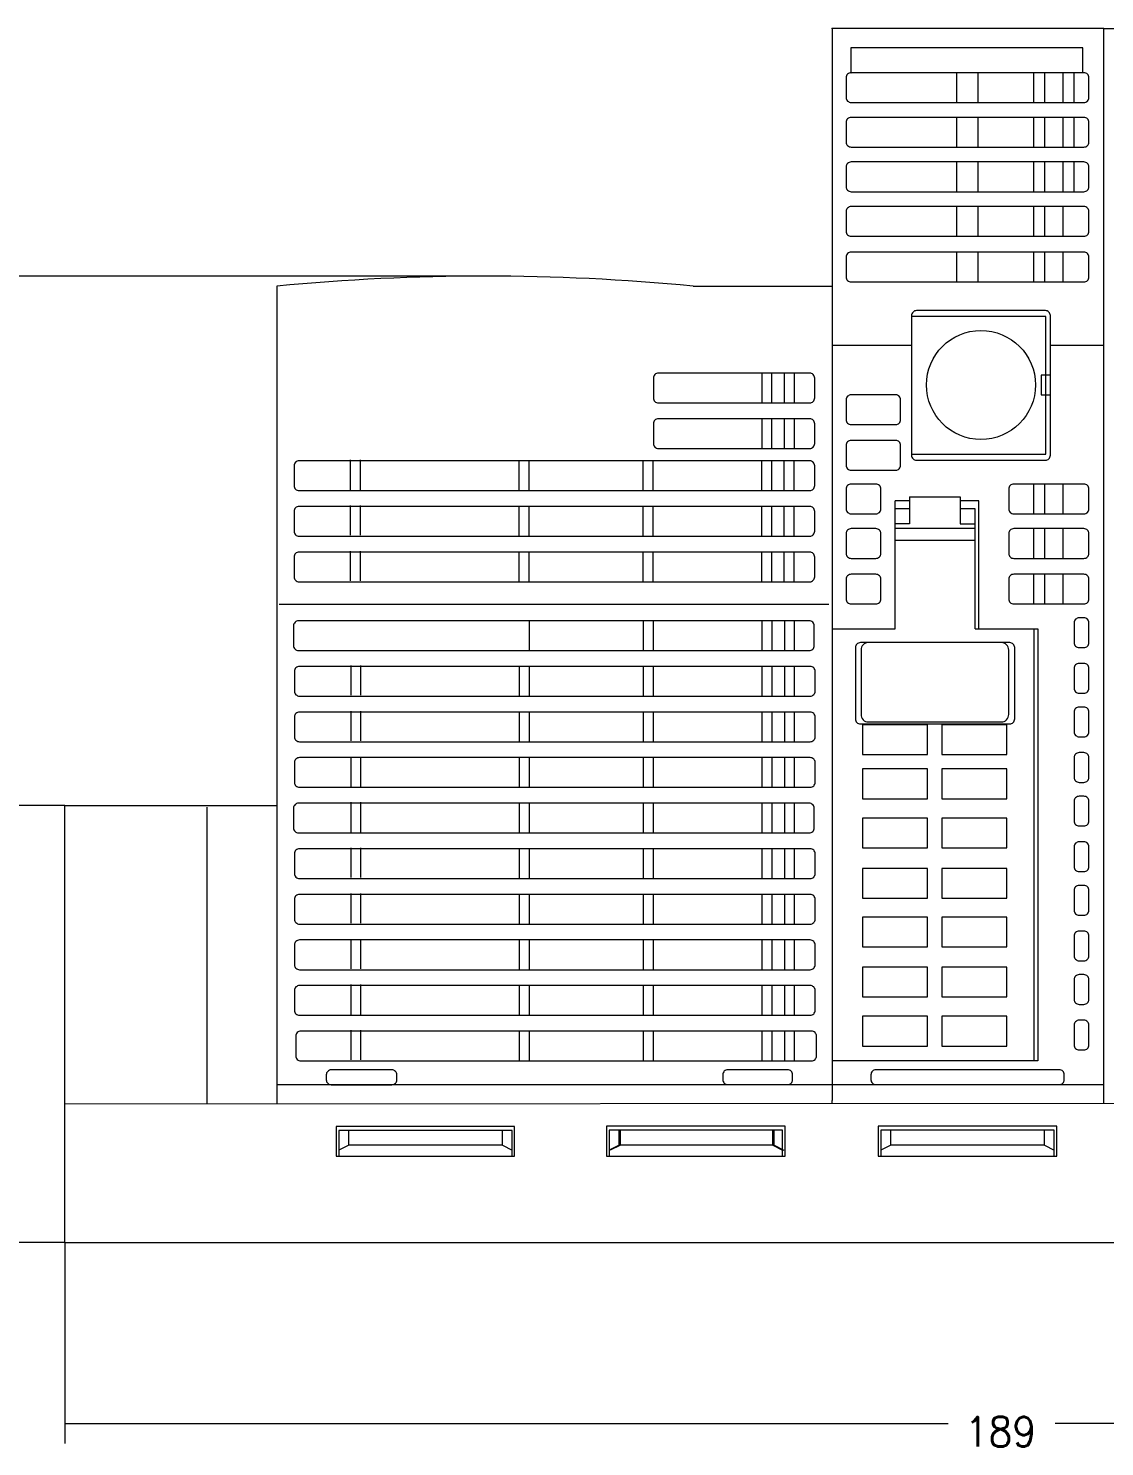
# Model space of a CAD drawing. Header units: millimetres. Extents: x 197 to 565, y 193 to 519.
# Drawn here: x 352.2 to 460.8, y 192.7 to 335.8 of the extents above; entities that cross this region are included whole.
import ezdxf

# ---------------------------------------------------------------- set-up
doc = ezdxf.new("R2010")
doc.units = ezdxf.units.MM
doc.layers.add('Top$1', color=7, linetype='Continuous', true_color=0xffffff)
doc.styles.add('ideas_kanji', font='simplex.shx', dxfattribs={"bigfont": 'bigfont.shx'})
doc.dimstyles.get("Standard").update_dxf_attribs({"dimtxt": 0.18, "dimasz": 0.18, "dimexe": 0.18, "dimexo": 0.0625, "dimgap": 0.09, "dimtad": 0, "dimtih": 1, "dimtoh": 1, "dimdec": 4, "dimzin": 0, "dimdsep": 46, "dimtxsty": 'Standard', "dimcen": 0.09, "dimadec": 0, "dimazin": 0, "dimtfac": 1, "dimtdec": 4, "dimtofl": 0, "dimtmove": 0, "dimatfit": 3, "dimfxl": 1, "dimtolj": 1, "dimtzin": 0, "dimarcsym": 0})

# ---------------------------------------------------------------- blocks, each defined once
blk = doc.blocks.new('_U0')
at = {"color": 7, "lineweight": 13, "transparency": 16777216}
for p, q in [((355.908594, 213.312792), (355.908594, 193.041719)), ((544.908594, 213.312792), (544.908594, 193.041719)), ((355.908594, 195.041719), (445.008594, 195.041719)), ((544.908594, 195.041719), (455.808594, 195.041719))]:
    blk.add_line(p, q, dxfattribs=at)
at = {"color": 7, "linetype": 'Continuous', "lineweight": 13, "transparency": 16777216, "insert": (446.667594, 192.708977), "char_height": 3, "attachment_point": 7, "line_spacing_factor": 1.204819, "style": 'ideas_kanji'}
blk.add_mtext('\\W0.9363;189', dxfattribs=at)
blk = doc.blocks.new('_None')
blk = doc.blocks.new('_U2')
at = {"color": 7, "lineweight": 13, "transparency": 16777216}
for p, q in [((398.275025, 310.812948), (326.996681, 310.812948)), ((328.996681, 310.812948), (328.996681, 265.06287)), ((328.996681, 213.312792), (328.996681, 259.06287)), ((355.908594, 213.312792), (326.996681, 213.312792))]:
    blk.add_line(p, q, dxfattribs=at)
at = {"color": 7, "linetype": 'Continuous', "lineweight": 13, "transparency": 16777216, "insert": (323.905681, 259.730128), "char_height": 3, "attachment_point": 7, "line_spacing_factor": 1.204819, "style": 'ideas_kanji'}
blk.add_mtext('\\W0.9985;97.5', dxfattribs=at)
blk = doc.blocks.new('_U3')
at = {"color": 7, "lineweight": 13, "transparency": 16777216}
for p, q in [((355.908594, 257.412804), (340.424907, 257.412804)), ((342.424907, 257.412804), (342.424907, 238.362798)), ((342.424907, 213.312792), (342.424907, 232.362798)), ((355.908594, 213.312792), (340.424907, 213.312792))]:
    blk.add_line(p, q, dxfattribs=at)
at = {"color": 7, "linetype": 'Continuous', "lineweight": 13, "transparency": 16777216, "insert": (340.033907, 233.030056), "char_height": 3, "attachment_point": 7, "line_spacing_factor": 1.204819, "style": 'ideas_kanji'}
blk.add_mtext('\\W0.9163;44', dxfattribs=at)
blk = doc.blocks.new('_U4')
at = {"color": 7, "lineweight": 13, "transparency": 16777216}
for p, q in [((460.711594, 335.812794), (562.635905, 335.812794)), ((560.635905, 335.812794), (560.635905, 277.562793)), ((560.635905, 213.312792), (560.635905, 271.562793)), ((544.908594, 213.312792), (562.635905, 213.312792))]:
    blk.add_line(p, q, dxfattribs=at)
at = {"color": 7, "linetype": 'Continuous', "lineweight": 13, "transparency": 16777216, "insert": (554.194905, 272.230051), "char_height": 3, "attachment_point": 7, "line_spacing_factor": 1.204819, "style": 'ideas_kanji'}
blk.add_mtext('\\W0.9799;122.5', dxfattribs=at)

msp = doc.modelspace()

# ---------------------------------------------------------------- linework, layer by layer
at = {"layer": 'Top$1', "color": 7, "linetype": 'Continuous', "lineweight": 18}
for p, q in [((460.711594, 335.812794), (433.311594, 335.812794)), ((433.311594, 335.812794), (433.311594, 227.632962)), ((460.711594, 227.632962), (460.711594, 335.812794)), ((458.599594, 333.832964), (435.199594, 333.832964)), ((435.199594, 333.832964), (435.199594, 331.332964)), ((458.599594, 331.332964), (458.599594, 333.832964)), ((434.711594, 330.832964), (434.711594, 328.832964)), ((435.199594, 331.332964), (435.211594, 331.332964)), ((458.699594, 331.332964), (435.211594, 331.332964)), ((445.849594, 331.332964), (445.849594, 328.332964)), ((447.999594, 331.332964), (447.999594, 328.332964)), ((453.599594, 331.332964), (453.599594, 328.332964)), ((454.711594, 331.332964), (454.711594, 328.332964)), ((456.555594, 331.332964), (456.555594, 328.332964)), ((457.667594, 331.332964), (457.667594, 328.332964)), ((459.199594, 328.832964), (459.199594, 330.832964)), ((435.211594, 328.332964), (458.699594, 328.332964)), ((434.711594, 326.332964), (434.711594, 324.332964)), ((458.699594, 326.832964), (435.211594, 326.832964)), ((445.849594, 326.832964), (445.849594, 323.832964)), ((447.999594, 326.832964), (447.999594, 323.832964)), ((453.599594, 326.832964), (453.599594, 323.832964)), ((454.711594, 326.832964), (454.711594, 323.832964)), ((456.555594, 326.832964), (456.555594, 323.832964)), ((457.667594, 326.832964), (457.667594, 323.832964)), ((459.199594, 324.332964), (459.199594, 326.332964)), ((435.211594, 323.832964), (458.699594, 323.832964)), ((458.699594, 322.332964), (435.211594, 322.332964)), ((445.849594, 322.332964), (445.849594, 319.332964)), ((447.999594, 322.332964), (447.999594, 319.332964)), ((453.599594, 322.332964), (453.599594, 319.332964)), ((454.711594, 322.332964), (454.711594, 319.332964)), ((456.555594, 322.332964), (456.555594, 319.332964)), ((457.667594, 322.332964), (457.667594, 319.332964)), ((434.711594, 321.832964), (434.711594, 319.832964)), ((459.199594, 319.832964), (459.199594, 321.832964)), ((435.211594, 319.332964), (458.699594, 319.332964)), ((458.699594, 317.832964), (435.211594, 317.832964)), ((445.849594, 317.832964), (445.849594, 314.832964)), ((447.999594, 317.832964), (447.999594, 314.832964)), ((453.599594, 317.832964), (453.599594, 314.832964)), ((454.711594, 317.832964), (454.711594, 314.832964)), ((456.555594, 317.832964), (456.555594, 314.832964)), ((434.711594, 317.332964), (434.711594, 315.332964)), ((459.199594, 315.332964), (459.199594, 317.332964)), ((435.211594, 314.832964), (458.699594, 314.832964)), ((434.711594, 312.732964), (434.711594, 310.732964)), ((458.699594, 313.232964), (435.211594, 313.232964)), ((445.849594, 313.232964), (445.849594, 310.232964)), ((447.999594, 313.232964), (447.999594, 310.232964)), ((453.599594, 313.232964), (453.599594, 310.232964)), ((454.711594, 313.232964), (454.711594, 310.232964)), ((456.555594, 313.232964), (456.555594, 310.232964)), ((459.199594, 310.732964), (459.199594, 312.732964)), ((377.275264, 309.800814), (377.275264, 227.312791)), ((419.275264, 309.810904), (433.311594, 309.810904)), ((435.211594, 310.232964), (458.699594, 310.232964)), ((441.311594, 306.832964), (441.311594, 292.732962)), ((454.849594, 306.752964), (441.311594, 306.752964)), ((454.811594, 307.332964), (441.811594, 307.332964)), ((454.849594, 292.832962), (454.849594, 306.752964)), ((455.311594, 292.732962), (455.311594, 306.832964)), ((433.311594, 303.832964), (441.311594, 303.832964)), ((455.311594, 303.832964), (460.711594, 303.832964)), ((415.275264, 300.522874), (415.275264, 298.522874)), ((431.040274, 301.022874), (415.775264, 301.022874)), ((426.229804, 298.022874), (426.229804, 301.022874)), ((427.229804, 298.022874), (427.229804, 301.022874)), ((428.491804, 298.022874), (428.491804, 301.022874)), ((429.491804, 298.022874), (429.491804, 301.022874)), ((431.540274, 298.522874), (431.540274, 300.522874)), ((455.311594, 300.832964), (454.399594, 300.832964)), ((454.399594, 300.832964), (454.399594, 298.832964)), ((415.775264, 298.022874), (431.040274, 298.022874)), ((434.711594, 298.332964), (434.711594, 296.332962)), ((439.711594, 298.832964), (435.211594, 298.832964)), ((440.211594, 296.332962), (440.211594, 298.332964)), ((454.399594, 298.832964), (455.311594, 298.832964)), ((431.040274, 296.422877), (415.775264, 296.422877)), ((426.229804, 293.422877), (426.229804, 296.422877)), ((427.229804, 293.422877), (427.229804, 296.422877)), ((428.491804, 293.422877), (428.491804, 296.422877)), ((429.491804, 293.422877), (429.491804, 296.422877)), ((415.275264, 295.922877), (415.275264, 293.922877)), ((431.540274, 293.922877), (431.540274, 295.922877)), ((435.211594, 295.832962), (439.711594, 295.832962)), ((415.775264, 293.422877), (431.040274, 293.422877)), ((434.711594, 293.732962), (434.711594, 291.732962)), ((439.711594, 294.232962), (435.211594, 294.232962)), ((440.211594, 291.732962), (440.211594, 293.732962)), ((431.040274, 292.172877), (379.525264, 292.172877)), ((384.730904, 289.262792), (384.730904, 292.262792)), ((385.730904, 289.262792), (385.730904, 292.262792)), ((401.730904, 289.172877), (401.730904, 292.172877)), ((402.730904, 289.172877), (402.730904, 292.172877)), ((414.230904, 289.172877), (414.230904, 292.172877)), ((415.230904, 289.172877), (415.230904, 292.172877)), ((426.205234, 289.172877), (426.205234, 292.172877)), ((427.205234, 289.172877), (427.205234, 292.172877)), ((428.467234, 289.172877), (428.467234, 292.172877)), ((429.467234, 289.172877), (429.467234, 292.172877)), ((441.311594, 292.832962), (454.849594, 292.832962)), ((441.811594, 292.232962), (454.811594, 292.232962)), ((379.025264, 291.672877), (379.025264, 289.672877)), ((431.540274, 289.672877), (431.540274, 291.672877)), ((435.211594, 291.232962), (439.711594, 291.232962)), ((379.525264, 289.172877), (431.040274, 289.172877)), ((434.711594, 289.332962), (434.711594, 287.332962)), ((437.711594, 289.832962), (435.211594, 289.832962)), ((438.211594, 287.332962), (438.211594, 289.332962)), ((451.111594, 289.332962), (451.111594, 287.332962)), ((458.699594, 289.832962), (451.611594, 289.832962)), ((453.599594, 289.832962), (453.599594, 286.832962)), ((454.711594, 289.832962), (454.711594, 286.832962)), ((456.555594, 289.832962), (456.555594, 286.832962)), ((459.199594, 287.332962), (459.199594, 289.332962)), ((384.730904, 284.662792), (384.730904, 287.662792)), ((385.730904, 284.662792), (385.730904, 287.662792)), ((439.649594, 275.232962), (439.649594, 288.132962)), ((441.099594, 288.132962), (439.649594, 288.132962)), ((441.111594, 288.532962), (441.111594, 285.832962)), ((441.111594, 288.532962), (446.199594, 288.532962)), ((446.199594, 288.532962), (446.199594, 285.832962)), ((448.111594, 288.132962), (446.199594, 288.132962)), ((448.111594, 275.232962), (448.111594, 288.132962)), ((379.025264, 287.072877), (379.025264, 285.072877)), ((431.040274, 287.572877), (379.525264, 287.572877)), ((401.730904, 284.572877), (401.730904, 287.572877)), ((402.730904, 284.572877), (402.730904, 287.572877)), ((414.230904, 284.572877), (414.230904, 287.572877)), ((415.230904, 284.572877), (415.230904, 287.572877)), ((426.205234, 284.572877), (426.205234, 287.572877)), ((427.205234, 284.572877), (427.205234, 287.572877)), ((428.467234, 284.572877), (428.467234, 287.572877)), ((429.467234, 284.572877), (429.467234, 287.572877)), ((431.540274, 285.072877), (431.540274, 287.072877)), ((435.211594, 286.832962), (437.711594, 286.832962)), ((441.111594, 287.316962), (439.649594, 287.316962)), ((447.711594, 287.316962), (446.199594, 287.316962)), ((447.711594, 275.232962), (447.711594, 287.316962)), ((451.611594, 286.832962), (458.699594, 286.832962)), ((434.711594, 284.832962), (434.711594, 282.832962)), ((437.711594, 285.332962), (435.211594, 285.332962)), ((438.211594, 282.832962), (438.211594, 284.832962)), ((441.111594, 285.832962), (439.649594, 285.832962)), ((439.649594, 285.382962), (447.711594, 285.382962)), ((446.199594, 285.832962), (447.711594, 285.832962)), ((451.111594, 284.832962), (451.111594, 282.832962)), ((458.699594, 285.332962), (451.611594, 285.332962)), ((453.599594, 285.332962), (453.599594, 282.332962)), ((454.711594, 285.332962), (454.711594, 282.332962)), ((456.555594, 285.332962), (456.555594, 282.332962)), ((459.199594, 282.832962), (459.199594, 284.832962)), ((379.525264, 284.572877), (431.040274, 284.572877)), ((439.649594, 284.182962), (447.711594, 284.182962)), ((379.025264, 282.472877), (379.025264, 280.472877)), ((431.040274, 282.972877), (379.525264, 282.972877)), ((384.730904, 280.062792), (384.730904, 283.062792)), ((385.730904, 280.062792), (385.730904, 283.062792)), ((401.730904, 279.972877), (401.730904, 282.972877)), ((402.730904, 279.972877), (402.730904, 282.972877)), ((414.230904, 279.972877), (414.230904, 282.972877)), ((415.230904, 279.972877), (415.230904, 282.972877)), ((426.205234, 279.972877), (426.205234, 282.972877)), ((427.205234, 279.972877), (427.205234, 282.972877)), ((428.467234, 279.972877), (428.467234, 282.972877)), ((429.467234, 279.972877), (429.467234, 282.972877)), ((431.540274, 280.472877), (431.540274, 282.472877)), ((435.211594, 282.332962), (437.711594, 282.332962)), ((451.611594, 282.332962), (458.699594, 282.332962)), ((437.711594, 280.732962), (435.211594, 280.732962)), ((458.699594, 280.732962), (451.611594, 280.732962)), ((453.599594, 280.732962), (453.599594, 277.732962)), ((454.711594, 280.732962), (454.711594, 277.732962)), ((456.555594, 280.732962), (456.555594, 277.732962)), ((379.525264, 279.972877), (431.040274, 279.972877)), ((434.711594, 280.232962), (434.711594, 278.232962)), ((438.211594, 278.232962), (438.211594, 280.232962)), ((451.111594, 280.232962), (451.111594, 278.232962)), ((459.199594, 278.232962), (459.199594, 280.232962)), ((377.525264, 277.712791), (432.975264, 277.712791)), ((435.211594, 277.732962), (437.711594, 277.732962)), ((451.611594, 277.732962), (458.699594, 277.732962)), ((458.699594, 276.332962), (458.211594, 276.332962)), ((378.975264, 275.532962), (378.975264, 273.532962)), ((430.990274, 276.032962), (379.475264, 276.032962)), ((402.775264, 273.032962), (402.775264, 276.032962)), ((414.275264, 273.032962), (414.275264, 276.032962)), ((415.275264, 273.032962), (415.275264, 276.032962)), ((426.249594, 273.032962), (426.249594, 276.032962)), ((427.249594, 273.032962), (427.249594, 276.032962)), ((428.511594, 273.032962), (428.511594, 276.032962)), ((429.511594, 273.032962), (429.511594, 276.032962)), ((431.490274, 273.532962), (431.490274, 275.532962)), ((433.311594, 275.232962), (439.649594, 275.232962)), ((447.711594, 275.232962), (454.049594, 275.232962)), ((453.649594, 275.232962), (453.649594, 231.632962)), ((454.049594, 275.232962), (454.049594, 231.632962)), ((457.711594, 275.832962), (457.711594, 273.832962)), ((459.199594, 273.832962), (459.199594, 275.832962)), ((435.649594, 273.332962), (435.649594, 266.132962)), ((451.211594, 273.832962), (436.149594, 273.832962)), ((451.711594, 266.132962), (451.711594, 273.332962)), ((458.211594, 273.332962), (458.699594, 273.332962)), ((379.475264, 273.032962), (430.990274, 273.032962)), ((436.211594, 273.082962), (436.211594, 266.582962)), ((451.111594, 266.582962), (451.111594, 273.082962)), ((379.069624, 270.932962), (379.069624, 268.932962)), ((431.084634, 271.432962), (379.569624, 271.432962)), ((384.775264, 268.522877), (384.775264, 271.522877)), ((385.775264, 268.522877), (385.775264, 271.522877)), ((401.775264, 268.432962), (401.775264, 271.432962)), ((402.775264, 268.432962), (402.775264, 271.432962)), ((414.275264, 268.432962), (414.275264, 271.432962)), ((415.275264, 268.432962), (415.275264, 271.432962)), ((426.249594, 268.432962), (426.249594, 271.432962)), ((427.249594, 268.432962), (427.249594, 271.432962)), ((428.511594, 268.432962), (428.511594, 271.432962)), ((429.511594, 268.432962), (429.511594, 271.432962)), ((431.584634, 268.932962), (431.584634, 270.932962)), ((457.711594, 271.232962), (457.711594, 269.232962)), ((458.699594, 271.732962), (458.211594, 271.732962)), ((459.199594, 269.232962), (459.199594, 271.232962)), ((379.569624, 268.432962), (431.084634, 268.432962)), ((458.211594, 268.732962), (458.699594, 268.732962)), ((379.069624, 266.332962), (379.069624, 264.332962)), ((431.084634, 266.832962), (379.569624, 266.832962)), ((384.775264, 263.922877), (384.775264, 266.922877)), ((385.775264, 263.922877), (385.775264, 266.922877)), ((401.775264, 263.832962), (401.775264, 266.832962)), ((402.775264, 263.832962), (402.775264, 266.832962)), ((414.275264, 263.832962), (414.275264, 266.832962)), ((415.275264, 263.832962), (415.275264, 266.832962)), ((426.249594, 263.832962), (426.249594, 266.832962)), ((427.249594, 263.832962), (427.249594, 266.832962)), ((428.511594, 263.832962), (428.511594, 266.832962)), ((429.511594, 263.832962), (429.511594, 266.832962)), ((431.584634, 264.332962), (431.584634, 266.332962)), ((457.711594, 266.832962), (457.711594, 264.832962)), ((458.699594, 267.332962), (458.211594, 267.332962)), ((459.199594, 264.832962), (459.199594, 266.832962)), ((436.149594, 265.632962), (451.211594, 265.632962)), ((442.911594, 265.532962), (436.349594, 265.532962)), ((436.349594, 265.532962), (436.349594, 262.532962)), ((436.961594, 265.832962), (450.361594, 265.832962)), ((442.911594, 262.532962), (442.911594, 265.532962)), ((450.930594, 265.532962), (444.368594, 265.532962)), ((444.368594, 265.532962), (444.368594, 262.532962)), ((450.930594, 262.532962), (450.930594, 265.532962)), ((379.569624, 263.832962), (431.084634, 263.832962)), ((458.211594, 264.332962), (458.699594, 264.332962)), ((431.084634, 262.232962), (379.569624, 262.232962)), ((384.775264, 259.322877), (384.775264, 262.322877)), ((385.775264, 259.322877), (385.775264, 262.322877)), ((401.775264, 259.232962), (401.775264, 262.232962)), ((402.775264, 259.232962), (402.775264, 262.232962)), ((414.275264, 259.232962), (414.275264, 262.232962)), ((415.275264, 259.232962), (415.275264, 262.232962)), ((426.249594, 259.232962), (426.249594, 262.232962)), ((427.249594, 259.232962), (427.249594, 262.232962)), ((428.511594, 259.232962), (428.511594, 262.232962)), ((429.511594, 259.232962), (429.511594, 262.232962)), ((436.349594, 262.532962), (442.911594, 262.532962)), ((444.368594, 262.532962), (450.930594, 262.532962)), ((457.711594, 262.232962), (457.711594, 260.232962)), ((458.699594, 262.732962), (458.211594, 262.732962)), ((459.199594, 260.232962), (459.199594, 262.232962)), ((379.069624, 261.732962), (379.069624, 259.732962)), ((431.584634, 259.732962), (431.584634, 261.732962)), ((442.911594, 261.082962), (436.349594, 261.082962)), ((436.349594, 261.082962), (436.349594, 258.082962)), ((442.911594, 258.082962), (442.911594, 261.082962)), ((450.930594, 261.082962), (444.368594, 261.082962)), ((444.368594, 261.082962), (444.368594, 258.082962)), ((450.930594, 258.082962), (450.930594, 261.082962)), ((379.569624, 259.232962), (431.084634, 259.232962)), ((458.211594, 259.732962), (458.699594, 259.732962)), ((430.990274, 257.632962), (379.475264, 257.632962)), ((384.775264, 254.722877), (384.775264, 257.722877)), ((385.775264, 254.722877), (385.775264, 257.722877)), ((401.775264, 254.632962), (401.775264, 257.632962)), ((402.775264, 254.632962), (402.775264, 257.632962)), ((414.275264, 254.632962), (414.275264, 257.632962)), ((415.275264, 254.632962), (415.275264, 257.632962)), ((426.249594, 254.632962), (426.249594, 257.632962)), ((427.249594, 254.632962), (427.249594, 257.632962)), ((428.511594, 254.632962), (428.511594, 257.632962)), ((429.511594, 254.632962), (429.511594, 257.632962)), ((436.349594, 258.082962), (442.911594, 258.082962)), ((444.368594, 258.082962), (450.930594, 258.082962)), ((457.711594, 257.832962), (457.711594, 255.832962)), ((458.699594, 258.332962), (458.211594, 258.332962)), ((459.199594, 255.832962), (459.199594, 257.832962)), ((355.908594, 213.312792), (355.908594, 257.412804)), ((355.908594, 257.412804), (377.275264, 257.412804)), ((355.908594, 257.222877), (355.908594, 257.412804)), ((355.908594, 213.312792), (355.908594, 257.222877)), ((370.275264, 227.309834), (370.275264, 257.222877)), ((378.975264, 257.132962), (378.975264, 255.132962)), ((431.490274, 255.132962), (431.490274, 257.132962)), ((442.911594, 256.132962), (436.349594, 256.132962)), ((436.349594, 256.132962), (436.349594, 253.132962)), ((442.911594, 253.132962), (442.911594, 256.132962)), ((450.930594, 256.132962), (444.368594, 256.132962)), ((444.368594, 256.132962), (444.368594, 253.132962)), ((450.930594, 253.132962), (450.930594, 256.132962)), ((458.211594, 255.332962), (458.699594, 255.332962)), ((379.475264, 254.632962), (430.990274, 254.632962)), ((458.699594, 253.732962), (458.211594, 253.732962)), ((379.069624, 252.532962), (379.069624, 250.532962)), ((431.084634, 253.032962), (379.569624, 253.032962)), ((384.775264, 250.122877), (384.775264, 253.122877)), ((385.775264, 250.122877), (385.775264, 253.122877)), ((401.775264, 250.032962), (401.775264, 253.032962)), ((402.775264, 250.032962), (402.775264, 253.032962)), ((414.275264, 250.032962), (414.275264, 253.032962)), ((415.275264, 250.032962), (415.275264, 253.032962)), ((426.249594, 250.032962), (426.249594, 253.032962)), ((427.249594, 250.032962), (427.249594, 253.032962)), ((428.511594, 250.032962), (428.511594, 253.032962)), ((429.511594, 250.032962), (429.511594, 253.032962)), ((431.584634, 250.532962), (431.584634, 252.532962)), ((436.349594, 253.132962), (442.911594, 253.132962)), ((444.368594, 253.132962), (450.930594, 253.132962)), ((457.711594, 253.232962), (457.711594, 251.232962)), ((459.199594, 251.232962), (459.199594, 253.232962)), ((442.911594, 251.032962), (436.349594, 251.032962)), ((436.349594, 251.032962), (436.349594, 248.032962)), ((442.911594, 248.032962), (442.911594, 251.032962)), ((450.930594, 251.032962), (444.368594, 251.032962)), ((444.368594, 251.032962), (444.368594, 248.032962)), ((450.930594, 248.032962), (450.930594, 251.032962)), ((458.211594, 250.732962), (458.699594, 250.732962)), ((379.569624, 250.032962), (431.084634, 250.032962)), ((458.699594, 249.332962), (458.211594, 249.332962)), ((379.069624, 247.932962), (379.069624, 245.932962)), ((431.084634, 248.432962), (379.569624, 248.432962)), ((384.775264, 245.522877), (384.775264, 248.522877)), ((385.775264, 245.522877), (385.775264, 248.522877)), ((401.775264, 245.432962), (401.775264, 248.432962)), ((402.775264, 245.432962), (402.775264, 248.432962)), ((414.275264, 245.432962), (414.275264, 248.432962)), ((415.275264, 245.432962), (415.275264, 248.432962)), ((426.249594, 245.432962), (426.249594, 248.432962)), ((427.249594, 245.432962), (427.249594, 248.432962)), ((428.511594, 245.432962), (428.511594, 248.432962)), ((429.511594, 245.432962), (429.511594, 248.432962)), ((431.584634, 245.932962), (431.584634, 247.932962)), ((436.349594, 248.032962), (442.911594, 248.032962)), ((444.368594, 248.032962), (450.930594, 248.032962)), ((457.711594, 248.832962), (457.711594, 246.832962)), ((459.199594, 246.832962), (459.199594, 248.832962)), ((458.211594, 246.332962), (458.699594, 246.332962)), ((379.569624, 245.432962), (431.084634, 245.432962)), ((442.911594, 246.132962), (436.349594, 246.132962)), ((436.349594, 246.132962), (436.349594, 243.132962)), ((442.911594, 243.132962), (442.911594, 246.132962)), ((450.930594, 246.132962), (444.368594, 246.132962)), ((444.368594, 246.132962), (444.368594, 243.132962)), ((450.930594, 243.132962), (450.930594, 246.132962)), ((458.699594, 244.732962), (458.211594, 244.732962)), ((379.069624, 243.332962), (379.069624, 241.332962)), ((431.084634, 243.832962), (379.569624, 243.832962)), ((384.775264, 240.922877), (384.775264, 243.922877)), ((385.775264, 240.922877), (385.775264, 243.922877)), ((401.775264, 240.832962), (401.775264, 243.832962)), ((402.775264, 240.832962), (402.775264, 243.832962)), ((414.275264, 240.832962), (414.275264, 243.832962)), ((415.275264, 240.832962), (415.275264, 243.832962)), ((426.249594, 240.832962), (426.249594, 243.832962)), ((427.249594, 240.832962), (427.249594, 243.832962)), ((428.511594, 240.832962), (428.511594, 243.832962)), ((429.511594, 240.832962), (429.511594, 243.832962)), ((431.584634, 241.332962), (431.584634, 243.332962)), ((457.711594, 244.232962), (457.711594, 242.232962)), ((459.199594, 242.232962), (459.199594, 244.232962)), ((436.349594, 243.132962), (442.911594, 243.132962)), ((444.368594, 243.132962), (450.930594, 243.132962)), ((379.569624, 240.832962), (431.084634, 240.832962)), ((442.911594, 241.082962), (436.349594, 241.082962)), ((436.349594, 241.082962), (436.349594, 238.082962)), ((442.911594, 238.082962), (442.911594, 241.082962)), ((450.930594, 241.082962), (444.368594, 241.082962)), ((444.368594, 241.082962), (444.368594, 238.082962)), ((450.930594, 238.082962), (450.930594, 241.082962)), ((458.211594, 241.732962), (458.699594, 241.732962)), ((431.084634, 239.232962), (379.569624, 239.232962)), ((384.775264, 236.322877), (384.775264, 239.322877)), ((385.775264, 236.322877), (385.775264, 239.322877)), ((401.775264, 236.232962), (401.775264, 239.232962)), ((402.775264, 236.232962), (402.775264, 239.232962)), ((414.275264, 236.232962), (414.275264, 239.232962)), ((415.275264, 236.232962), (415.275264, 239.232962)), ((426.249594, 236.232962), (426.249594, 239.232962)), ((427.249594, 236.232962), (427.249594, 239.232962)), ((428.511594, 236.232962), (428.511594, 239.232962)), ((429.511594, 236.232962), (429.511594, 239.232962)), ((457.711594, 239.832962), (457.711594, 237.832962)), ((458.699594, 240.332962), (458.211594, 240.332962)), ((459.199594, 237.832962), (459.199594, 239.832962)), ((379.069624, 238.732962), (379.069624, 236.732962)), ((431.584634, 236.732962), (431.584634, 238.732962)), ((436.349594, 238.082962), (442.911594, 238.082962)), ((444.368594, 238.082962), (450.930594, 238.082962)), ((379.569624, 236.232962), (431.084634, 236.232962)), ((442.911594, 236.132962), (436.349594, 236.132962)), ((436.349594, 236.132962), (436.349594, 233.132962)), ((442.911594, 233.132962), (442.911594, 236.132962)), ((450.930594, 236.132962), (444.368594, 236.132962)), ((444.368594, 236.132962), (444.368594, 233.132962)), ((450.930594, 233.132962), (450.930594, 236.132962)), ((458.211594, 237.332962), (458.699594, 237.332962)), ((384.775264, 231.722877), (384.775264, 234.722877)), ((385.775264, 231.722877), (385.775264, 234.722877)), ((457.711594, 235.232962), (457.711594, 233.232962)), ((458.699594, 235.732962), (458.211594, 235.732962)), ((459.199594, 233.232962), (459.199594, 235.232962)), ((379.202584, 234.132962), (379.202584, 232.132962)), ((431.217594, 234.632962), (379.702584, 234.632962)), ((401.775264, 231.632962), (401.775264, 234.632962)), ((402.775264, 231.632962), (402.775264, 234.632962)), ((414.275264, 231.632962), (414.275264, 234.632962)), ((415.275264, 231.632962), (415.275264, 234.632962)), ((426.249594, 231.632962), (426.249594, 234.632962)), ((427.249594, 231.632962), (427.249594, 234.632962)), ((428.511594, 231.632962), (428.511594, 234.632962)), ((429.511594, 231.632962), (429.511594, 234.632962)), ((431.717594, 232.132962), (431.717594, 234.132962)), ((436.349594, 233.132962), (442.911594, 233.132962)), ((444.368594, 233.132962), (450.930594, 233.132962)), ((458.211594, 232.732962), (458.699594, 232.732962)), ((379.702584, 231.632962), (431.217594, 231.632962)), ((388.893424, 230.722877), (382.775264, 230.722877)), ((428.811594, 230.732962), (422.775264, 230.732962)), ((454.049594, 231.632962), (433.311594, 231.632962)), ((456.211594, 230.732962), (437.711594, 230.732962)), ((377.355264, 229.232962), (433.311594, 229.232962)), ((382.275264, 230.222877), (382.275264, 229.722877)), ((382.775264, 229.222877), (388.893424, 229.222877)), ((389.393424, 229.722877), (389.393424, 230.222877)), ((422.275264, 230.232962), (422.275264, 229.732962)), ((429.311594, 229.732962), (429.311594, 230.232962)), ((433.311594, 229.232962), (460.711594, 229.232962)), ((437.211594, 230.232962), (437.211594, 229.732962)), ((456.711594, 229.732962), (456.711594, 230.232962)), ((433.311594, 227.340041), (433.311594, 227.632962)), ((460.711594, 227.353171), (460.711594, 227.632962)), ((355.908594, 227.302949), (544.908594, 227.393518)), ((401.275264, 225.022877), (383.275264, 225.022877)), ((383.275264, 225.022877), (383.275264, 222.022877)), ((401.275264, 222.022877), (401.275264, 225.022877)), ((428.549594, 225.032962), (410.549594, 225.032962)), ((410.549594, 225.032962), (410.549594, 222.032962)), ((428.549594, 222.032962), (428.549594, 225.032962)), ((455.949594, 225.032962), (437.949594, 225.032962)), ((437.949594, 225.032962), (437.949594, 222.032962)), ((455.949594, 222.032962), (455.949594, 225.032962)), ((401.015264, 224.622877), (383.525264, 224.622877)), ((383.525264, 224.622877), (383.525264, 222.022877)), ((384.537264, 223.122877), (384.537264, 224.622877)), ((400.037264, 223.122877), (400.037264, 224.622877)), ((401.015264, 222.022877), (401.015264, 224.622877)), ((428.289594, 224.632962), (410.799594, 224.632962)), ((410.799594, 224.632962), (410.799594, 222.032962)), ((411.811594, 223.132962), (411.811594, 224.632962)), ((411.937264, 223.122877), (411.937264, 224.622877)), ((427.311594, 223.132962), (427.311594, 224.632962)), ((427.437264, 223.122877), (427.437264, 224.622877)), ((428.289594, 222.032962), (428.289594, 224.632962)), ((455.689594, 224.632962), (438.199594, 224.632962)), ((438.199594, 224.632962), (438.199594, 222.032962)), ((439.211594, 223.132962), (439.211594, 224.632962)), ((454.711594, 223.132962), (454.711594, 224.632962)), ((455.689594, 222.032962), (455.689594, 224.632962)), ((383.275264, 222.022877), (401.275264, 222.022877)), ((384.537264, 223.122877), (383.525264, 222.622877)), ((400.037264, 223.122877), (384.537264, 223.122877)), ((400.037264, 223.122877), (401.015264, 222.622877)), ((410.549594, 222.032962), (428.549594, 222.032962)), ((411.811594, 223.132962), (410.799594, 222.632962)), ((411.937264, 223.122877), (410.925264, 222.622877)), ((427.311594, 223.132962), (411.811594, 223.132962)), ((427.437264, 223.122877), (411.937264, 223.122877)), ((427.311594, 223.132962), (428.289594, 222.632962)), ((427.437264, 223.122877), (428.415264, 222.622877)), ((437.949594, 222.032962), (455.949594, 222.032962)), ((439.211594, 223.132962), (438.199594, 222.632962)), ((454.711594, 223.132962), (439.211594, 223.132962)), ((454.711594, 223.132962), (455.689594, 222.632962)), ((355.908594, 213.312792), (544.908594, 213.312792))]:
    msp.add_line(p, q, dxfattribs=at)
msp.add_circle((448.311594, 299.832964), 5.5, dxfattribs=at)
for centre, radius, start, end in [((435.211594, 330.832964), 0.5, 89.999957, 180.00004), ((458.699594, 330.832964), 0.5, 359.99996, 90.00004), ((435.211594, 328.832964), 0.5, 179.99996, 270.00004), ((458.699594, 328.832964), 0.5, 269.99996, 0.00004), ((435.211594, 326.332964), 0.5, 89.999957, 180.00004), ((458.699594, 326.332964), 0.5, 359.99996, 90.00004), ((435.211594, 324.332964), 0.5, 179.99996, 270.00004), ((458.699594, 324.332964), 0.5, 269.99996, 0.00004), ((435.211594, 321.832964), 0.5, 89.999957, 180.00004), ((458.699594, 321.832964), 0.5, 359.99996, 90.00004), ((435.211594, 319.832964), 0.5, 179.99996, 270.00004), ((458.699594, 319.832964), 0.5, 269.99996, 0.00004), ((435.211594, 317.332964), 0.5, 89.999957, 180.00004), ((458.699594, 317.332964), 0.5, 359.99996, 90.00004), ((435.211594, 315.332964), 0.5, 179.99996, 270.00004), ((458.699594, 315.332964), 0.5, 269.99996, 0.00004), ((435.211594, 312.732964), 0.5, 89.999957, 180.00004), ((458.699594, 312.732964), 0.5, 359.99996, 90.00004), ((398.327724, 91.360054), 219.4529, 84.522579, 95.504939), ((435.211594, 310.732964), 0.5, 179.99996, 270.00004), ((458.699594, 310.732964), 0.5, 269.99996, 0.00004), ((441.811594, 306.832964), 0.5, 89.999957, 180.00004), ((454.811594, 306.832964), 0.5, 359.99996, 90.00004), ((415.775264, 300.522874), 0.5, 89.999957, 180.00004), ((431.040274, 300.522874), 0.5, 359.99996, 90.00004), ((415.775264, 298.522874), 0.5, 179.99996, 270.00004), ((431.040274, 298.522874), 0.5, 269.99996, 0.00004), ((435.211594, 298.332964), 0.5, 89.999957, 180.00004), ((439.711594, 298.332964), 0.5, 359.99996, 90.00004), ((415.775264, 295.922877), 0.5, 89.999957, 180.00004), ((431.040274, 295.922877), 0.5, 359.99996, 90.00004), ((435.211594, 296.332962), 0.5, 179.99996, 270.00004), ((439.711594, 296.332962), 0.5, 269.99996, 0.00004), ((415.775264, 293.922877), 0.5, 179.99996, 270.00004), ((431.040274, 293.922877), 0.5, 269.99996, 0.00004), ((435.211594, 293.732962), 0.5, 89.999957, 180.00004), ((439.711594, 293.732962), 0.5, 359.99996, 90.00004), ((379.525264, 291.672877), 0.5, 89.999957, 180.00004), ((431.040274, 291.672877), 0.5, 359.99996, 90.00004), ((441.811594, 292.732962), 0.5, 179.99996, 270.00004), ((454.811594, 292.732962), 0.5, 269.99996, 0.00004), ((435.211594, 291.732962), 0.5, 179.99996, 270.00004), ((439.711594, 291.732962), 0.5, 269.99996, 0.00004), ((379.525264, 289.672877), 0.5, 179.99996, 270.00004), ((431.040274, 289.672877), 0.5, 269.99996, 0.00004), ((435.211594, 289.332962), 0.5, 89.999957, 180.00004), ((437.711594, 289.332962), 0.5, 359.99996, 90.00004), ((451.611594, 289.332962), 0.5, 89.999957, 180.00004), ((458.699594, 289.332962), 0.5, 359.99996, 90.00004), ((379.525264, 287.072877), 0.5, 89.999957, 180.00004), ((431.040274, 287.072877), 0.5, 359.99996, 90.00004), ((435.211594, 287.332962), 0.5, 179.99996, 270.00004), ((437.711594, 287.332962), 0.5, 269.99996, 0.00004), ((451.611594, 287.332962), 0.5, 179.99996, 270.00004), ((458.699594, 287.332962), 0.5, 269.99996, 0.00004), ((379.525264, 285.072877), 0.5, 179.99996, 270.00004), ((431.040274, 285.072877), 0.5, 269.99996, 0.00004), ((435.211594, 284.832962), 0.5, 89.999957, 180.00004), ((437.711594, 284.832962), 0.5, 359.99996, 90.00004), ((451.611594, 284.832962), 0.5, 89.999957, 180.00004), ((458.699594, 284.832962), 0.5, 359.99996, 90.00004), ((379.525264, 282.472877), 0.5, 89.999957, 180.00004), ((431.040274, 282.472877), 0.5, 359.99996, 90.00004), ((435.211594, 282.832962), 0.5, 179.99996, 270.00004), ((437.711594, 282.832962), 0.5, 269.99996, 0.00004), ((451.611594, 282.832962), 0.5, 179.99996, 270.00004), ((458.699594, 282.832962), 0.5, 269.99996, 0.00004), ((435.211594, 280.232962), 0.5, 89.999957, 180.00004), ((437.711594, 280.232962), 0.5, 359.99996, 90.00004), ((451.611594, 280.232962), 0.5, 89.999957, 180.00004), ((458.699594, 280.232962), 0.5, 359.99996, 90.00004), ((379.525264, 280.472877), 0.5, 179.99996, 270.00004), ((431.040274, 280.472877), 0.5, 269.99996, 0.00004), ((435.211594, 278.232962), 0.5, 179.99996, 270.00004), ((437.711594, 278.232962), 0.5, 269.99996, 0.00004), ((451.611594, 278.232962), 0.5, 179.99996, 270.00004), ((458.699594, 278.232962), 0.5, 269.99996, 0.00004), ((458.211594, 275.832962), 0.5, 89.999957, 180.00004), ((458.699594, 275.832962), 0.5, 359.99996, 90.00004), ((379.475264, 275.532962), 0.5, 89.999957, 180.00004), ((430.990274, 275.532962), 0.5, 359.99996, 90.00004), ((379.475264, 273.532962), 0.5, 179.99996, 270.00004), ((430.990274, 273.532962), 0.5, 269.99996, 0.00004), ((436.149594, 273.332962), 0.5, 89.999957, 180.00004), ((436.961594, 273.082963), 0.749999, 89.999957, 180.00004), ((450.361594, 273.082963), 0.749999, 359.99996, 90.00004), ((451.211594, 273.332962), 0.5, 359.99996, 90.00004), ((458.211594, 273.832962), 0.5, 179.99996, 270.00004), ((458.699594, 273.832962), 0.5, 269.99996, 0.00004), ((379.569624, 270.932962), 0.5, 89.999957, 180.00004), ((431.084634, 270.932962), 0.5, 359.99996, 90.00004), ((458.211594, 271.232962), 0.5, 89.999957, 180.00004), ((458.699594, 271.232962), 0.5, 359.99996, 90.00004), ((458.211594, 269.232962), 0.5, 179.99996, 270.00004), ((458.699594, 269.232962), 0.5, 269.99996, 0.00004), ((379.569624, 268.932962), 0.5, 179.99996, 270.00004), ((431.084634, 268.932962), 0.5, 269.99996, 0.00004), ((379.569624, 266.332962), 0.5, 89.999957, 180.00004), ((431.084634, 266.332962), 0.5, 359.99996, 90.00004), ((436.961594, 266.582961), 0.749999, 179.99996, 270.00004), ((450.361594, 266.582961), 0.749999, 269.99996, 0.00004), ((458.211594, 266.832962), 0.5, 89.999957, 180.00004), ((458.699594, 266.832962), 0.5, 359.99996, 90.00004), ((436.149594, 266.132962), 0.5, 179.99996, 270.00004), ((451.211594, 266.132962), 0.5, 269.99996, 0.00004), ((458.211594, 264.832962), 0.5, 179.99996, 270.00004), ((458.699594, 264.832962), 0.5, 269.99996, 0.00004), ((379.569624, 264.332962), 0.5, 179.99996, 270.00004), ((431.084634, 264.332962), 0.5, 269.99996, 0.00004), ((379.569624, 261.732962), 0.5, 89.999957, 180.00004), ((431.084634, 261.732962), 0.5, 359.99996, 90.00004), ((458.211594, 262.232962), 0.5, 89.999957, 180.00004), ((458.699594, 262.232962), 0.5, 359.99996, 90.00004), ((379.569624, 259.732962), 0.5, 179.99996, 270.00004), ((431.084634, 259.732962), 0.5, 269.99996, 0.00004), ((458.211594, 260.232962), 0.5, 179.99996, 270.00004), ((458.699594, 260.232962), 0.5, 269.99996, 0.00004), ((379.475264, 257.132962), 0.5, 89.999957, 180.00004), ((430.990274, 257.132962), 0.5, 359.99996, 90.00004), ((458.211594, 257.832962), 0.5, 89.999957, 180.00004), ((458.699594, 257.832962), 0.5, 359.99996, 90.00004), ((379.475264, 255.132962), 0.5, 179.99996, 270.00004), ((430.990274, 255.132962), 0.5, 269.99996, 0.00004), ((458.211594, 255.832962), 0.5, 179.99996, 270.00004), ((458.699594, 255.832962), 0.5, 269.99996, 0.00004), ((458.211594, 253.232962), 0.5, 89.999957, 180.00004), ((458.699594, 253.232962), 0.5, 359.99996, 90.00004), ((379.569624, 252.532962), 0.5, 89.999957, 180.00004), ((431.084634, 252.532962), 0.5, 359.99996, 90.00004), ((379.569624, 250.532962), 0.5, 179.99996, 270.00004), ((431.084634, 250.532962), 0.5, 269.99996, 0.00004), ((458.211594, 251.232962), 0.5, 179.99996, 270.00004), ((458.699594, 251.232962), 0.5, 269.99996, 0.00004), ((458.211594, 248.832962), 0.5, 89.999957, 180.00004), ((458.699594, 248.832962), 0.5, 359.99996, 90.00004), ((379.569624, 247.932962), 0.5, 89.999957, 180.00004), ((431.084634, 247.932962), 0.5, 359.99996, 90.00004), ((458.211594, 246.832962), 0.5, 179.99996, 270.00004), ((458.699594, 246.832962), 0.5, 269.99996, 0.00004), ((379.569624, 245.932962), 0.5, 179.99996, 270.00004), ((431.084634, 245.932962), 0.5, 269.99996, 0.00004), ((458.211594, 244.232962), 0.5, 89.999957, 180.00004), ((458.699594, 244.232962), 0.5, 359.99996, 90.00004), ((379.569624, 243.332962), 0.5, 89.999957, 180.00004), ((431.084634, 243.332962), 0.5, 359.99996, 90.00004), ((458.211594, 242.232962), 0.5, 179.99996, 270.00004), ((458.699594, 242.232962), 0.5, 269.99996, 0.00004), ((379.569624, 241.332962), 0.5, 179.99996, 270.00004), ((431.084634, 241.332962), 0.5, 269.99996, 0.00004), ((379.569624, 238.732962), 0.5, 89.999957, 180.00004), ((431.084634, 238.732962), 0.5, 359.99996, 90.00004), ((458.211594, 239.832962), 0.5, 89.999957, 180.00004), ((458.699594, 239.832962), 0.5, 359.99996, 90.00004), ((458.211594, 237.832962), 0.5, 179.99996, 270.00004), ((458.699594, 237.832962), 0.5, 269.99996, 0.00004), ((379.569624, 236.732962), 0.5, 179.99996, 270.00004), ((431.084634, 236.732962), 0.5, 269.99996, 0.00004), ((458.211594, 235.232962), 0.5, 89.999957, 180.00004), ((458.699594, 235.232962), 0.5, 359.99996, 90.00004), ((379.702584, 234.132962), 0.5, 89.999957, 180.00004), ((431.217594, 234.132962), 0.5, 359.99996, 90.00004), ((379.702584, 232.132962), 0.5, 179.99996, 270.00004), ((431.217594, 232.132962), 0.5, 269.99996, 0.00004), ((458.211594, 233.232962), 0.5, 179.99996, 270.00004), ((458.699594, 233.232962), 0.5, 269.99996, 0.00004), ((382.775264, 230.222877), 0.5, 89.999957, 180.00004), ((388.893424, 230.222877), 0.5, 359.99996, 90.00004), ((422.775264, 230.232962), 0.5, 89.999957, 180.00004), ((428.811594, 230.232962), 0.5, 359.99996, 90.00004), ((437.711594, 230.232962), 0.5, 89.999957, 180.00004), ((456.211594, 230.232962), 0.5, 359.99996, 90.00004), ((382.775264, 229.722877), 0.5, 179.99996, 270.00004), ((388.893424, 229.722877), 0.5, 269.99996, 0.00004), ((422.775264, 229.732962), 0.5, 179.99996, 270.00004), ((428.811594, 229.732962), 0.5, 269.99996, 0.00004), ((437.711594, 229.732962), 0.5, 179.99996, 270.00004), ((456.211594, 229.732962), 0.5, 269.99996, 0.00004)]:
    msp.add_arc(centre, radius, start, end, dxfattribs=at)
msp.add_point((433.311594, 335.812794), dxfattribs=at)

# ---------------------------------------------------------------- dimensions: what is measured, and where the dimension line sits
at = {"color": 7, "linetype": 'Continuous', "lineweight": 13}
for base, p1, p2, override, picture, middle in [((560.635905, 213.312792), (460.711594, 335.812794), (544.908594, 213.312792), {"dimtxt": 3, "dimasz": 3.5, "dimexe": 2, "dimexo": 0, "dimgap": 1.5, "dimtih": 1, "dimtoh": 1, "dimdec": 1, "dimlfac": 1, "dimdsep": 46, "dimlunit": 2, "dimtxsty": 'ideas_kanji', "dimblk1": 'None', "dimblk2": 'None', "dimsah": 1, "dimse1": 0, "dimse2": 0, "dimsd1": 0, "dimsd2": 0, "dimclrd": 7, "dimclre": 7, "dimclrt": 7, "dimtol": 0, "dimtm": -0.1, "dimtfac": 1.166667, "dimtdec": 2, "dimtofl": 1, "dimtmove": 0, "dimlwd": 13, "dimlwe": 13}, '_U4', (560.635905, 274.562793)), ((328.996681, 213.312792), (398.275025, 310.812948), (355.908594, 213.312792), {"dimtxt": 3, "dimasz": 3.5, "dimexe": 2, "dimexo": 0, "dimgap": 1.5, "dimtih": 1, "dimtoh": 1, "dimdec": 1, "dimlfac": 1, "dimdsep": 46, "dimlunit": 2, "dimtxsty": 'ideas_kanji', "dimblk1": 'None', "dimblk2": 'None', "dimsah": 1, "dimse1": 0, "dimse2": 0, "dimsd1": 0, "dimsd2": 0, "dimclrd": 7, "dimclre": 7, "dimclrt": 7, "dimtol": 0, "dimtm": -0.1, "dimtfac": 1.166667, "dimtdec": 2, "dimtofl": 1, "dimtmove": 0, "dimlwd": 13, "dimlwe": 13}, '_U2', (328.996681, 262.06287)), ((342.424907, 213.312792), (355.908594, 257.412804), (355.908594, 213.312792), {"dimtxt": 3, "dimasz": 3.5, "dimexe": 2, "dimexo": 0, "dimgap": 1.5, "dimtih": 1, "dimtoh": 1, "dimdec": 0, "dimlfac": 1, "dimdsep": 44, "dimlunit": 2, "dimtxsty": 'ideas_kanji', "dimblk1": 'None', "dimblk2": 'None', "dimsah": 1, "dimse1": 0, "dimse2": 0, "dimsd1": 0, "dimsd2": 0, "dimclrd": 7, "dimclre": 7, "dimclrt": 7, "dimtol": 0, "dimtm": -0.1, "dimtfac": 1.166667, "dimtdec": 2, "dimtofl": 1, "dimtmove": 0, "dimlwd": 13, "dimlwe": 13}, '_U3', (342.424907, 235.362798))]:
    dim = msp.add_linear_dim(base=base, p1=p1, p2=p2, angle=90, dimstyle='Standard', override=override, dxfattribs=at)
    dim.commit()
    dim.dimension.update_dxf_attribs({"geometry": picture, "text_midpoint": middle, "dimtype": 160})
dim = msp.add_linear_dim(base=(544.908594, 195.041719), p1=(355.908594, 213.312792), p2=(544.908594, 213.312792), dimstyle='Standard', override={"dimtxt": 3, "dimasz": 3.5, "dimexe": 2, "dimexo": 0, "dimgap": 1.5, "dimtih": 1, "dimtoh": 1, "dimdec": 0, "dimlfac": 1, "dimdsep": 44, "dimlunit": 2, "dimtxsty": 'ideas_kanji', "dimblk1": 'None', "dimblk2": 'None', "dimsah": 1, "dimse1": 0, "dimse2": 0, "dimsd1": 0, "dimsd2": 0, "dimclrd": 7, "dimclre": 7, "dimclrt": 7, "dimtol": 0, "dimtm": -0.1, "dimtfac": 1.166667, "dimtdec": 2, "dimtofl": 1, "dimtmove": 0, "dimlwd": 13, "dimlwe": 13}, dxfattribs=at)
dim.commit()
dim.dimension.update_dxf_attribs({"geometry": '_U0', "text_midpoint": (450.408594, 195.041719), "dimtype": 160})

doc.saveas('drawing.dxf')
